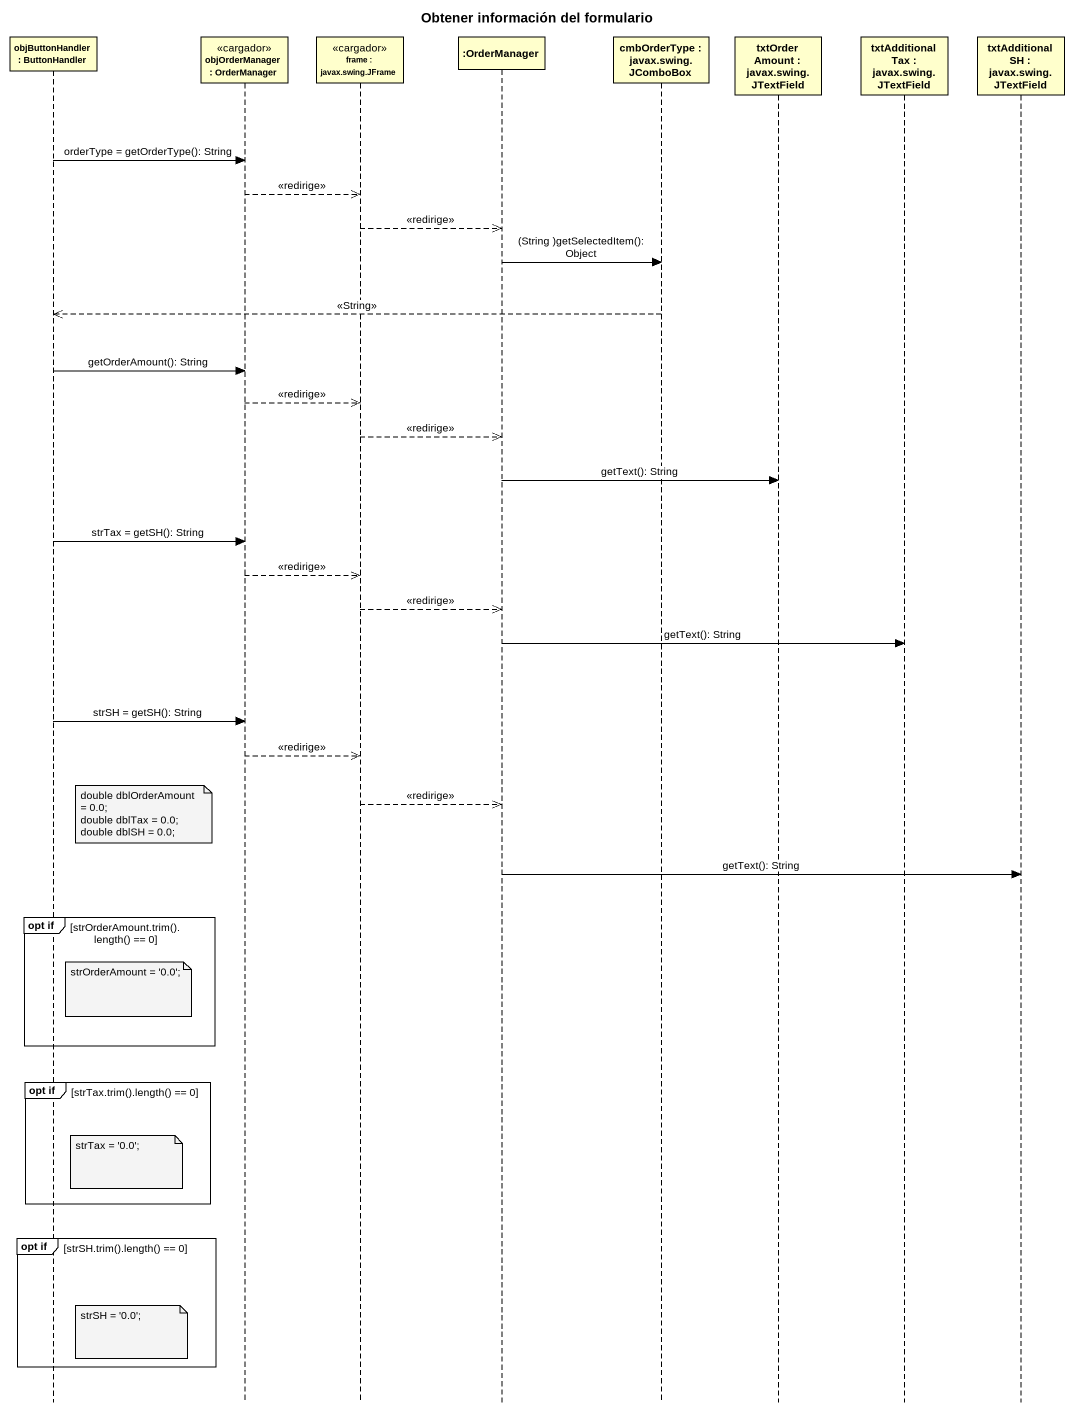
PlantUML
@startuml
title Obtener información del formulario
hide footbox
participant "objButtonHandler : ButtonHandler" as objButtonHandler
participant "objOrderManager : OrderManager" as objOrderManager <<cargador>>
participant "frame : javax.swing.JFrame" as frame_ <<cargador>>
participant ":OrderManager" as OrderManager
participant "cmbOrderType : javax.swing.JComboBox" as cmbOrderType
participant "txtOrderAmount : javax.swing.JTextField" as txtOrderAmount
participant "txtAdditionalTax : javax.swing.JTextField" as txtAdditionalTax
participant "txtAdditionalSH : javax.swing.JTextField" as txtAdditionalSH

objButtonHandler -> objOrderManager : orderType = getOrderType(): String
objOrderManager -->> frame_ : <<redirige>>
frame_ -->> OrderManager : <<redirige>>
OrderManager -> cmbOrderType : (String )getSelectedItem(): Object
cmbOrderType -->> objButtonHandler : <<String>>
objButtonHandler -> objOrderManager : getOrderAmount(): String
objOrderManager -->> frame_ : <<redirige>>
frame_ -->> OrderManager : <<redirige>>
OrderManager -> txtOrderAmount : getText(): String
objButtonHandler -> objOrderManager : strTax = getSH(): String
objOrderManager -->> frame_ : <<redirige>>
frame_ -->> OrderManager : <<redirige>>
OrderManager -> txtAdditionalTax : getText(): String
objButtonHandler -> objOrderManager : strSH = getSH(): String
objOrderManager -->> frame_ : <<redirige>>
frame_ -->> OrderManager : <<redirige>>
note right of objButtonHandler
  double dblOrderAmount = 0.0;
  double dblTax = 0.0;
  double dblSH = 0.0;
end note
OrderManager -> txtAdditionalSH : getText(): String
group opt if [strOrderAmount.trim().length() == 0]
  note right of objButtonHandler : strOrderAmount = '0.0';
end
group opt if [strTax.trim().length() == 0]
  note right of objButtonHandler : strTax = '0.0';
end
group opt if [strSH.trim().length() == 0]
  note right of objButtonHandler : strSH = '0.0';
end
@enduml
